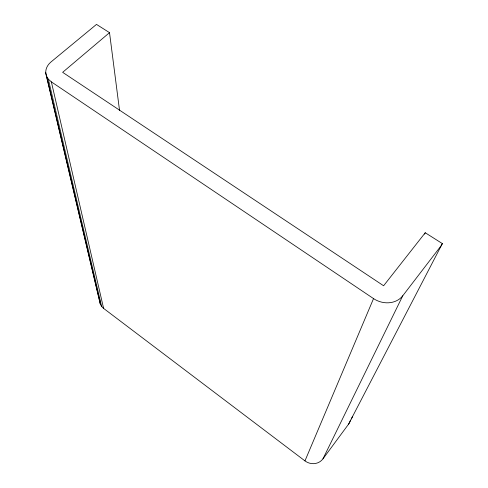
<?xml version="1.0" encoding="UTF-8"?>
<svg xmlns="http://www.w3.org/2000/svg" width="488" height="488" viewBox="0 0 488 488"><rect width="100%" height="100%" fill="white"/><g stroke="black" fill="none" stroke-linecap="round" stroke-linejoin="round"><path stroke-width="0.73" d="M100.253 303.933L46.366 75.884C44.506 70.858 46.872 65.404 50.819 62.116L96.496 24.4L109.519 32.653L62.647 72.328L383.611 285.767L425.243 232.745L442.354 243.591L348.578 424.176L322.958 458.86A13.133 12.352 37.5 0 1 304.963 460.892L103.608 308.404C101.101 306.373 99.326 303.139 99.826 299.858M304.963 460.892L373.534 298.601A21.356 18.166 21 0 0 402.759 295.783L441.353 245.446L442.354 243.591M424.597 234.124L425.243 232.745M322.958 458.86L402.759 295.783M351.329 418.93L352.11 417.478A13.03 11.956 31.6 0 0 352.476 416.27M46.366 75.884L48.318 79.154L51.362 81.874L373.534 298.601M48.318 79.154L101.589 306.379M45.646 72.303L99.698 301.236M51.362 81.874L103.608 308.404M109.519 32.653L119.523 110.343M350.408 420.253A12.859 11.828 32.1 0 1 348.578 424.176"/></g></svg>
